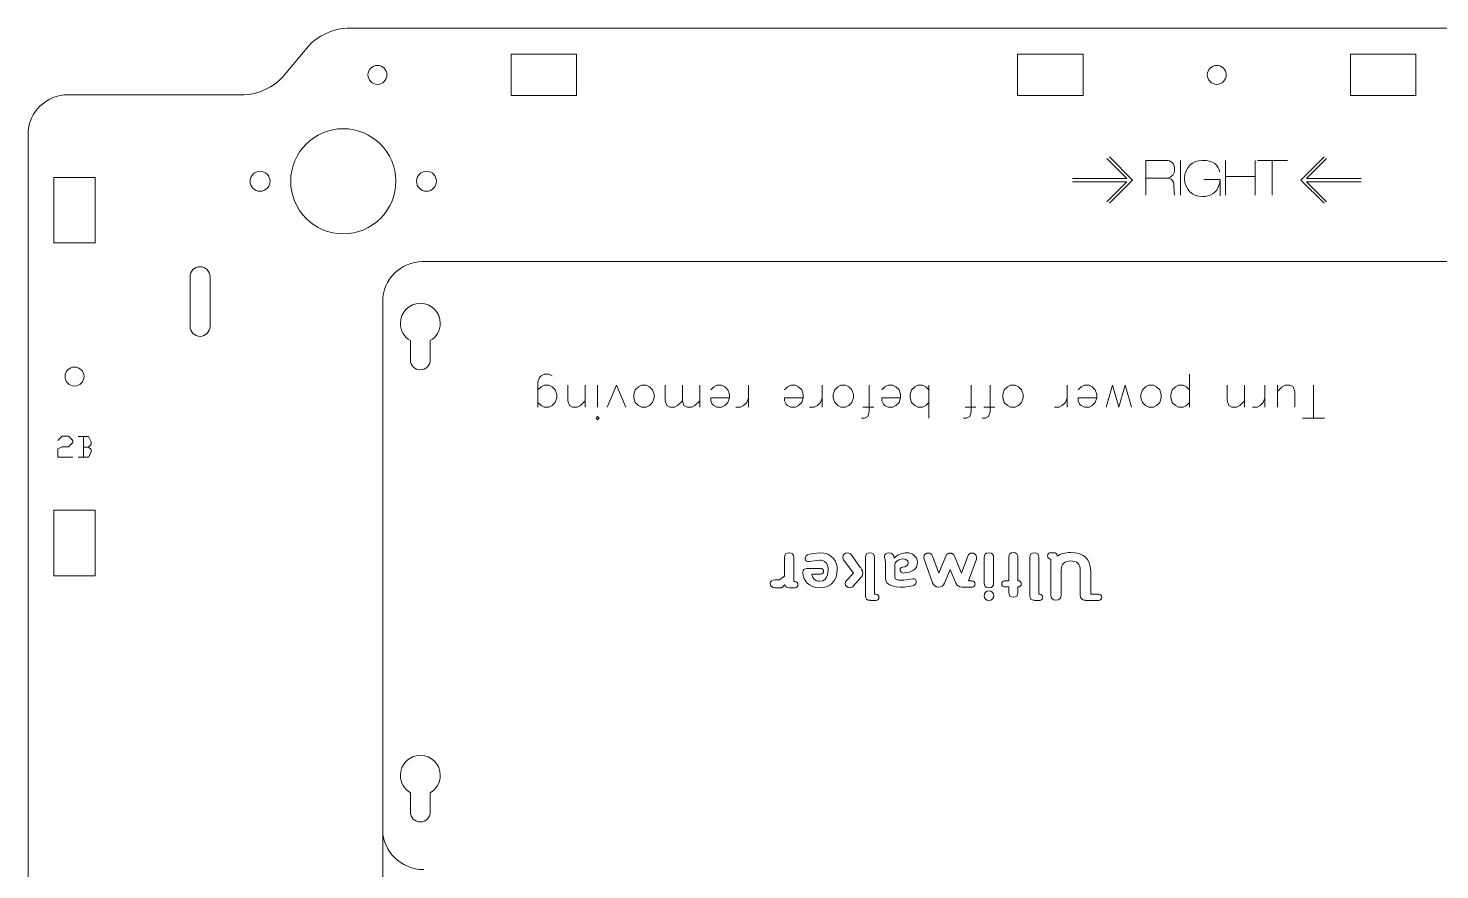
# Model space of a CAD drawing. Header units: inches. Extents: x 1 to 720, y -394 to -4.
# Drawn here: x 361.8 to 573.8, y -130.9 to -4.4 of the extents above; entities that cross this region are included whole.
import ezdxf

# ---------------------------------------------------------------- set-up
doc = ezdxf.new("R2010")
doc.units = ezdxf.units.IN
doc.header["$MEASUREMENT"] = 0
doc.layers.add('Layer 1', color=7, linetype='Continuous')

# ---------------------------------------------------------------- blocks, each defined once
blk = doc.blocks.new('block 5')
at = {"layer": 'Layer 1', "lineweight": 0}
blk.add_lwpolyline([(421.2, -130.87), (421.2, -130.87)], dxfattribs=at)
blk.add_open_spline([(582.64, -130.87), (585.95, -130.87), (588.64, -128.19), (588.64, -124.87), (588.64, -124.87), (588.64, -45.75), (588.64, -45.75)], degree=3, knots=[0, 0, 0, 0, 1, 1, 1, 2, 2, 2, 2], dxfattribs=at)
blk = doc.blocks.new('block 8')
at = {"layer": 'Layer 1', "lineweight": 0}
blk.add_open_spline([(423.69, -116.7), (423.69, -115.05), (422.34, -113.7), (420.69, -113.7), (419.03, -113.7), (417.69, -115.05), (417.69, -116.7), (417.69, -117.81), (418.29, -118.78), (419.19, -119.3), (419.19, -119.3), (419.19, -122.2), (419.19, -122.2), (419.19, -123.03), (419.86, -123.7), (420.69, -123.7), (421.52, -123.7), (422.19, -123.03), (422.19, -122.2), (422.19, -122.2), (422.19, -119.3), (422.19, -119.3), (423.08, -118.78), (423.69, -117.81), (423.69, -116.7)], degree=3, knots=[0, 0, 0, 0, 1, 1, 1, 2, 2, 2, 3, 3, 3, 4, 4, 4, 5, 5, 5, 6, 6, 6, 7, 7, 7, 8, 8, 8, 8], dxfattribs=at)
blk = doc.blocks.new('block 9')
at = {"layer": 'Layer 1', "lineweight": 0}
blk.add_open_spline([(423.69, -48.75), (423.69, -47.1), (422.34, -45.75), (420.69, -45.75), (419.03, -45.75), (417.69, -47.1), (417.69, -48.75), (417.69, -49.86), (418.29, -50.83), (419.19, -51.35), (419.19, -51.35), (419.19, -54.25), (419.19, -54.25), (419.19, -55.08), (419.86, -55.75), (420.69, -55.75), (421.52, -55.75), (422.19, -55.08), (422.19, -54.25), (422.19, -54.25), (422.19, -51.35), (422.19, -51.35), (423.08, -50.83), (423.69, -49.86), (423.69, -48.75)], degree=3, knots=[0, 0, 0, 0, 1, 1, 1, 2, 2, 2, 3, 3, 3, 4, 4, 4, 5, 5, 5, 6, 6, 6, 7, 7, 7, 8, 8, 8, 8], dxfattribs=at)
blk = doc.blocks.new('block 4')
at = {"layer": 'Layer 1', "lineweight": 0}
for points in [[(415.04, -124.87), (415.04, -124.87)], [(421.2, -130.87), (421.2, -130.87)]]:
    blk.add_lwpolyline(points, dxfattribs=at)
blk.add_open_spline([(679.92, -39.48), (679.92, -39.48), (421.04, -39.48), (421.04, -39.48), (417.73, -39.48), (415.04, -42.17), (415.04, -45.48)], degree=3, knots=[0, 0, 0, 0, 1, 1, 1, 2, 2, 2, 2], dxfattribs=at)
blk.add_open_spline([(415.04, -124.87), (415.04, -128.19), (417.89, -130.87), (421.2, -130.87)], degree=3, dxfattribs=at)
at = {"layer": 'Layer 1'}
for name in ['block 9', 'block 5', 'block 8']:
    blk.add_blockref(name, (0, 0), dxfattribs=at)
blk = doc.blocks.new('block 11')
at = {"layer": 'Layer 1', "lineweight": 0}
for points, knots in [([(484.32, -84.38), (484.32, -84.38), (485.78, -86.33), (485.78, -86.33), (485.78, -86.33), (484.74, -87.41), (484.74, -87.41), (484.62, -87.55), (484.53, -87.62), (484.53, -87.87), (484.53, -88.23), (484.88, -88.5), (485.19, -88.5), (485.4, -88.5), (485.58, -88.39), (485.73, -88.24), (485.73, -88.24), (486.94, -86.89), (486.94, -86.89), (486.94, -86.89), (487.17, -86.68), (487.17, -86.27), (487.17, -85.85), (486.79, -85.44), (486.79, -85.44), (486.79, -85.44), (485.47, -83.57), (485.47, -83.57), (485.36, -83.42), (485.18, -83.25), (484.84, -83.25), (484.46, -83.25), (484.18, -83.57), (484.18, -83.93), (484.18, -84.16), (484.27, -84.31), (484.32, -84.38)], [0, 0, 0, 0, 1, 1, 1, 2, 2, 2, 3, 3, 3, 4, 4, 4, 5, 5, 5, 6, 6, 6, 7, 7, 7, 8, 8, 8, 9, 9, 9, 10, 10, 10, 11, 11, 11, 12, 12, 12, 12]), ([(488.24, -90.39), (488.25, -90.39), (488.26, -90.39), (488.27, -90.39), (488.3, -90.39), (488.34, -90.4), (488.37, -90.4), (488.37, -90.4), (489.12, -90.4), (489.12, -90.4), (489.38, -90.4), (489.59, -90.19), (489.59, -89.93), (489.59, -89.67), (489.38, -89.46), (489.12, -89.46), (489.12, -89.46), (488.94, -89.46), (488.94, -89.46), (488.94, -89.46), (488.94, -83.95), (488.94, -83.95), (488.94, -83.49), (488.67, -83.25), (488.24, -83.25), (487.82, -83.25), (487.55, -83.49), (487.55, -83.95), (487.55, -83.95), (487.55, -85.01), (487.55, -85.01), (487.55, -85.01), (487.55, -86.51), (487.55, -86.51), (487.55, -86.51), (487.55, -89.69), (487.55, -89.69), (487.55, -90.15), (487.82, -90.39), (488.24, -90.39)], [0, 0, 0, 0, 1, 1, 1, 2, 2, 2, 3, 3, 3, 4, 4, 4, 5, 5, 5, 6, 6, 6, 7, 7, 7, 8, 8, 8, 9, 9, 9, 10, 10, 10, 11, 11, 11, 12, 12, 12, 13, 13, 13, 13])]:
    blk.add_open_spline(points, degree=3, knots=knots, dxfattribs=at)
blk = doc.blocks.new('block 10')
at = {"layer": 'Layer 1', "lineweight": 0}
for points, knots in [([(473.95, -88.53), (473.95, -88.53), (474.75, -88.53), (474.75, -88.53), (475.06, -88.53), (475.32, -88.31), (475.41, -88.03), (475.48, -88.34), (475.73, -88.5), (476.08, -88.5), (476.09, -88.5), (476.1, -88.5), (476.11, -88.5), (476.14, -88.51), (476.17, -88.51), (476.2, -88.51), (476.2, -88.51), (476.95, -88.51), (476.95, -88.51), (477.21, -88.51), (477.42, -88.3), (477.42, -88.04), (477.42, -87.78), (477.21, -87.57), (476.95, -87.57), (476.95, -87.57), (476.78, -87.57), (476.78, -87.57), (476.78, -87.57), (476.78, -83.95), (476.78, -83.95), (476.78, -83.49), (476.5, -83.25), (476.08, -83.25), (475.66, -83.25), (475.38, -83.49), (475.38, -83.95), (475.38, -83.95), (475.38, -85.01), (475.38, -85.01), (475.38, -85.01), (475.38, -86.51), (475.38, -86.51), (475.38, -86.51), (475.38, -86.77), (475.38, -86.77), (475.38, -86.77), (474.64, -87.33), (474.64, -87.33), (474.64, -87.33), (473.95, -87.33), (473.95, -87.33), (473.57, -87.33), (473.26, -87.45), (473.26, -87.84), (473.26, -88.22), (473.57, -88.53), (473.95, -88.53)], [0, 0, 0, 0, 1, 1, 1, 2, 2, 2, 3, 3, 3, 4, 4, 4, 5, 5, 5, 6, 6, 6, 7, 7, 7, 8, 8, 8, 9, 9, 9, 10, 10, 10, 11, 11, 11, 12, 12, 12, 13, 13, 13, 14, 14, 14, 15, 15, 15, 16, 16, 16, 17, 17, 17, 18, 18, 18, 19, 19, 19, 19]), ([(480.95, -85.61), (480.92, -85.61), (480.88, -85.6), (480.85, -85.6), (480.85, -85.6), (478.97, -85.6), (478.97, -85.6), (478.94, -85.6), (478.91, -85.61), (478.87, -85.61), (478.87, -85.61), (478.78, -85.61), (478.78, -85.61), (478.31, -85.61), (478.16, -85.74), (478.16, -86.22), (478.16, -87.36), (479.08, -88.5), (480.69, -88.5), (482.35, -88.5), (483.33, -87.41), (483.33, -85.79), (483.33, -84.57), (482.6, -83.25), (480.64, -83.25), (480.64, -83.25), (479.11, -83.46), (479.11, -83.46), (478.78, -83.52), (478.47, -83.76), (478.51, -84.14), (478.53, -84.4), (478.73, -84.63), (479.11, -84.58), (479.11, -84.58), (480.64, -84.34), (480.64, -84.34), (480.64, -84.34), (480.64, -84.34), (480.64, -84.34), (481.46, -84.34), (481.94, -84.88), (481.94, -85.61), (481.94, -85.61), (482.16, -87.53), (480.66, -87.53), (480.05, -87.53), (479.58, -87.07), (479.49, -86.45), (479.49, -86.45), (480.85, -86.45), (480.85, -86.45), (481.08, -86.45), (481.27, -86.26), (481.27, -86.03), (481.27, -85.83), (481.14, -85.66), (480.95, -85.62), (480.95, -85.62), (480.96, -85.61), (480.96, -85.61), (480.96, -85.61), (480.95, -85.61), (480.95, -85.61)], [0, 0, 0, 0, 1, 1, 1, 2, 2, 2, 3, 3, 3, 4, 4, 4, 5, 5, 5, 6, 6, 6, 7, 7, 7, 8, 8, 8, 9, 9, 9, 10, 10, 10, 11, 11, 11, 12, 12, 12, 13, 13, 13, 14, 14, 14, 15, 15, 15, 16, 16, 16, 17, 17, 17, 18, 18, 18, 19, 19, 19, 20, 20, 20, 21, 21, 21, 21]), ([(490.56, -84.72), (490.56, -84.72), (490.56, -87.07), (490.56, -87.07), (490.56, -88.07), (491.58, -88.41), (493.42, -88.41), (493.42, -88.41), (494.64, -88.21), (494.64, -88.21), (494.93, -88.15), (495.2, -87.99), (495.2, -87.65), (495.2, -87.39), (495.01, -87.09), (494.64, -87.15), (494.64, -87.15), (493.32, -87.36), (493.32, -87.36), (493.32, -87.36), (493.25, -87.36), (493.25, -87.36), (493.25, -87.36), (492.84, -87.36), (492.84, -87.36), (492.37, -87.36), (491.96, -87.3), (491.96, -86.9), (491.96, -86.9), (491.96, -85.73), (491.96, -85.73), (491.96, -85.73), (491.96, -85.18), (491.96, -85.18), (491.96, -84.67), (492.43, -84.17), (493.19, -84.17), (493.67, -84.17), (493.97, -84.43), (493.97, -84.74), (493.97, -85.16), (493.65, -85.35), (493.07, -85.43), (493.07, -85.43), (492.67, -85.51), (492.78, -85.93), (492.89, -86.35), (493.41, -86.28), (493.41, -86.28), (494.49, -86.16), (495.37, -85.83), (495.37, -84.67), (495.37, -83.79), (494.58, -83.25), (493.79, -83.25), (493.05, -83.25), (492.42, -83.46), (491.87, -84.06), (491.85, -83.63), (491.65, -83.25), (491.05, -83.25), (490.71, -83.25), (490.42, -83.47), (490.42, -83.78), (490.42, -84), (490.56, -84.14), (490.56, -84.72)], [0, 0, 0, 0, 1, 1, 1, 2, 2, 2, 3, 3, 3, 4, 4, 4, 5, 5, 5, 6, 6, 6, 7, 7, 7, 8, 8, 8, 9, 9, 9, 10, 10, 10, 11, 11, 11, 12, 12, 12, 13, 13, 13, 14, 14, 14, 15, 15, 15, 16, 16, 16, 17, 17, 17, 18, 18, 18, 19, 19, 19, 20, 20, 20, 21, 21, 21, 22, 22, 22, 22]), ([(496.36, -84.2), (496.36, -84.2), (497.64, -87.78), (497.64, -87.78), (497.77, -88.15), (498.14, -88.41), (498.55, -88.41), (498.55, -88.41), (498.55, -88.41), (498.55, -88.41), (498.95, -88.41), (499.3, -88.16), (499.44, -87.8), (499.44, -87.8), (500.29, -85.78), (500.29, -85.78), (500.29, -85.78), (501.15, -87.8), (501.15, -87.8), (501.29, -88.16), (501.64, -88.4), (502.04, -88.41), (502.04, -88.41), (502.04, -88.41), (502.04, -88.41), (502.06, -88.41), (502.07, -88.41), (502.08, -88.4), (502.12, -88.41), (502.15, -88.42), (502.19, -88.42), (502.19, -88.42), (503.58, -88.42), (503.58, -88.42), (503.84, -88.42), (504.05, -88.21), (504.05, -87.95), (504.05, -87.69), (503.84, -87.48), (503.58, -87.48), (503.58, -87.48), (503.06, -87.48), (503.06, -87.48), (503.06, -87.48), (504.23, -84.2), (504.23, -84.2), (504.36, -83.85), (504.17, -83.45), (503.81, -83.32), (503.73, -83.29), (503.65, -83.28), (503.58, -83.28), (503.29, -83.28), (503.03, -83.46), (502.93, -83.74), (502.93, -83.74), (502.01, -86.3), (502.01, -86.3), (502.01, -86.3), (500.93, -83.73), (500.93, -83.73), (500.92, -83.69), (500.9, -83.65), (500.88, -83.62), (500.87, -83.61), (500.86, -83.61), (500.86, -83.6), (500.84, -83.57), (500.82, -83.55), (500.8, -83.53), (500.79, -83.52), (500.78, -83.51), (500.77, -83.5), (500.75, -83.48), (500.73, -83.46), (500.7, -83.44), (500.69, -83.43), (500.69, -83.43), (500.68, -83.42), (500.65, -83.4), (500.61, -83.38), (500.57, -83.36), (500.57, -83.36), (500.57, -83.36), (500.56, -83.36), (500.56, -83.35), (500.55, -83.35), (500.54, -83.35), (500.51, -83.34), (500.48, -83.33), (500.45, -83.32), (500.44, -83.32), (500.43, -83.32), (500.41, -83.31), (500.37, -83.31), (500.34, -83.3), (500.3, -83.3), (500.3, -83.3), (500.3, -83.3), (500.3, -83.3), (500.3, -83.3), (500.29, -83.3), (500.29, -83.3), (500.29, -83.3), (500.29, -83.3), (500.29, -83.3), (500.29, -83.3), (500.29, -83.3), (500.29, -83.3), (500.25, -83.3), (500.21, -83.31), (500.18, -83.31), (500.16, -83.32), (500.15, -83.32), (500.14, -83.32), (500.11, -83.33), (500.08, -83.34), (500.05, -83.35), (500.04, -83.35), (500.03, -83.35), (500.03, -83.36), (500.02, -83.36), (500.02, -83.36), (500.02, -83.36), (499.98, -83.38), (499.94, -83.4), (499.91, -83.42), (499.9, -83.43), (499.9, -83.43), (499.89, -83.44), (499.86, -83.46), (499.84, -83.48), (499.81, -83.5), (499.81, -83.51), (499.8, -83.52), (499.79, -83.53), (499.77, -83.55), (499.75, -83.57), (499.73, -83.6), (499.73, -83.61), (499.72, -83.61), (499.71, -83.62), (499.69, -83.65), (499.67, -83.69), (499.66, -83.73), (499.66, -83.73), (499.65, -83.73), (499.65, -83.73), (499.65, -83.73), (499.65, -83.73), (499.65, -83.73), (499.65, -83.73), (498.58, -86.3), (498.58, -86.3), (498.58, -86.3), (497.66, -83.74), (497.66, -83.74), (497.56, -83.46), (497.3, -83.28), (497.01, -83.28), (496.93, -83.28), (496.86, -83.29), (496.78, -83.32), (496.42, -83.45), (496.23, -83.85), (496.36, -84.2)], [0, 0, 0, 0, 1, 1, 1, 2, 2, 2, 3, 3, 3, 4, 4, 4, 5, 5, 5, 6, 6, 6, 7, 7, 7, 8, 8, 8, 9, 9, 9, 10, 10, 10, 11, 11, 11, 12, 12, 12, 13, 13, 13, 14, 14, 14, 15, 15, 15, 16, 16, 16, 17, 17, 17, 18, 18, 18, 19, 19, 19, 20, 20, 20, 21, 21, 21, 22, 22, 22, 23, 23, 23, 24, 24, 24, 25, 25, 25, 26, 26, 26, 27, 27, 27, 28, 28, 28, 29, 29, 29, 30, 30, 30, 31, 31, 31, 32, 32, 32, 33, 33, 33, 34, 34, 34, 35, 35, 35, 36, 36, 36, 37, 37, 37, 38, 38, 38, 39, 39, 39, 40, 40, 40, 41, 41, 41, 42, 42, 42, 43, 43, 43, 44, 44, 44, 45, 45, 45, 46, 46, 46, 47, 47, 47, 48, 48, 48, 49, 49, 49, 50, 50, 50, 51, 51, 51, 52, 52, 52, 53, 53, 53, 54, 54, 54, 55, 55, 55, 55]), ([(506.81, -87.81), (506.81, -88.18), (506.66, -88.5), (506.11, -88.5), (505.57, -88.5), (505.41, -88.18), (505.41, -87.81), (505.41, -87.81), (505.41, -83.95), (505.41, -83.95), (505.41, -83.57), (505.57, -83.25), (506.11, -83.25), (506.66, -83.25), (506.81, -83.57), (506.81, -83.95), (506.81, -83.95), (506.81, -87.81), (506.81, -87.81)], [0, 0, 0, 0, 1, 1, 1, 2, 2, 2, 3, 3, 3, 4, 4, 4, 5, 5, 5, 6, 6, 6, 6]), ([(508.66, -88.38), (508.66, -88.38), (509.08, -88.38), (509.08, -88.38), (509.08, -88.38), (509.08, -89.23), (509.08, -89.23), (509.08, -89.69), (509.36, -89.93), (509.78, -89.93), (510.2, -89.93), (510.48, -89.69), (510.48, -89.23), (510.48, -89.23), (510.48, -88.38), (510.48, -88.38), (510.48, -88.38), (510.48, -88.38), (510.48, -88.38), (510.48, -88.38), (510.5, -88.38), (510.5, -88.38), (510.76, -88.38), (510.97, -88.17), (510.97, -87.91), (510.97, -87.65), (510.76, -87.44), (510.5, -87.44), (510.5, -87.44), (510.48, -87.44), (510.48, -87.44), (510.48, -87.44), (510.48, -84.49), (510.48, -84.49), (510.48, -84.49), (510.48, -84.49), (510.48, -84.49), (510.48, -84.49), (510.48, -83.92), (510.48, -83.92), (510.48, -83.46), (510.2, -83.22), (509.78, -83.22), (509.36, -83.22), (509.08, -83.46), (509.08, -83.92), (509.08, -83.92), (509.08, -84.49), (509.08, -84.49), (509.08, -84.49), (509.08, -84.67), (509.08, -84.67), (509.08, -84.67), (509.08, -87.46), (509.08, -87.46), (509.08, -87.46), (508.66, -87.46), (508.66, -87.46), (508.25, -87.46), (508.03, -87.59), (508.03, -87.92), (508.03, -88.26), (508.25, -88.38), (508.66, -88.38)], [0, 0, 0, 0, 1, 1, 1, 2, 2, 2, 3, 3, 3, 4, 4, 4, 5, 5, 5, 6, 6, 6, 7, 7, 7, 8, 8, 8, 9, 9, 9, 10, 10, 10, 11, 11, 11, 12, 12, 12, 13, 13, 13, 14, 14, 14, 15, 15, 15, 16, 16, 16, 17, 17, 17, 18, 18, 18, 19, 19, 19, 20, 20, 20, 21, 21, 21, 21]), ([(512.89, -90.39), (512.92, -90.39), (512.96, -90.4), (512.99, -90.4), (512.99, -90.4), (513.74, -90.4), (513.74, -90.4), (514, -90.4), (514.21, -90.19), (514.21, -89.93), (514.21, -89.67), (514, -89.46), (513.74, -89.46), (513.74, -89.46), (513.63, -89.46), (513.63, -89.46), (513.63, -89.46), (513.63, -83.95), (513.63, -83.95), (513.63, -83.49), (513.36, -83.25), (512.93, -83.25), (512.51, -83.25), (512.24, -83.49), (512.24, -83.95), (512.24, -83.95), (512.24, -89.69), (512.24, -89.69), (512.24, -90.13), (512.49, -90.37), (512.89, -90.39)], [0, 0, 0, 0, 1, 1, 1, 2, 2, 2, 3, 3, 3, 4, 4, 4, 5, 5, 5, 6, 6, 6, 7, 7, 7, 8, 8, 8, 9, 9, 9, 10, 10, 10, 10]), ([(515.4, -84.18), (515.4, -84.18), (515.41, -85.73), (515.41, -85.73), (515.41, -85.75), (515.41, -85.77), (515.41, -85.79), (515.41, -85.84), (515.4, -85.9), (515.4, -85.96), (515.4, -85.96), (515.4, -89.61), (515.4, -89.61), (515.4, -90.07), (515.71, -90.39), (516.19, -90.39), (516.67, -90.39), (516.97, -90.07), (516.97, -89.61), (516.97, -89.61), (516.97, -85.83), (516.97, -85.83), (516.97, -84.89), (517.5, -84.47), (518.4, -84.47), (519.3, -84.47), (519.83, -84.89), (519.83, -85.83), (519.83, -85.83), (519.83, -89.61), (519.83, -89.61), (519.83, -90.04), (520.09, -90.34), (520.51, -90.38), (520.55, -90.39), (520.59, -90.4), (520.63, -90.4), (520.63, -90.4), (522.61, -90.4), (522.61, -90.4), (522.87, -90.4), (523.08, -90.19), (523.08, -89.93), (523.08, -89.67), (522.87, -89.46), (522.61, -89.46), (522.61, -89.46), (521.4, -89.46), (521.4, -89.46), (521.4, -89.46), (521.4, -85.96), (521.4, -85.96), (521.4, -84.06), (520.23, -83.21), (518.4, -83.21), (517.56, -83.21), (516.86, -83.39), (516.35, -83.77), (516.35, -83.77), (516.35, -83.71), (516.35, -83.71), (516.35, -83.45), (516.14, -83.24), (515.88, -83.24), (515.88, -83.24), (515.4, -83.24), (515.4, -83.24), (515.14, -83.24), (514.93, -83.45), (514.93, -83.71), (514.93, -83.97), (515.14, -84.18), (515.4, -84.18)], [0, 0, 0, 0, 1, 1, 1, 2, 2, 2, 3, 3, 3, 4, 4, 4, 5, 5, 5, 6, 6, 6, 7, 7, 7, 8, 8, 8, 9, 9, 9, 10, 10, 10, 11, 11, 11, 12, 12, 12, 13, 13, 13, 14, 14, 14, 15, 15, 15, 16, 16, 16, 17, 17, 17, 18, 18, 18, 19, 19, 19, 20, 20, 20, 21, 21, 21, 22, 22, 22, 23, 23, 23, 24, 24, 24, 24]), ([(506.11, -90.43), (505.71, -90.43), (505.38, -90.1), (505.38, -89.7), (505.38, -89.3), (505.71, -88.97), (506.11, -88.97), (506.51, -88.97), (506.84, -89.3), (506.84, -89.7), (506.84, -90.1), (506.51, -90.43), (506.11, -90.43)], [0, 0, 0, 0, 1, 1, 1, 2, 2, 2, 3, 3, 3, 4, 4, 4, 4])]:
    blk.add_open_spline(points, degree=3, knots=knots, dxfattribs=at)
at = {"layer": 'Layer 1'}
blk.add_blockref('block 11', (0, 0), dxfattribs=at)
blk = doc.blocks.new('block 3')
at = {"layer": 'Layer 1'}
for name in ['block 4', 'block 10']:
    blk.add_blockref(name, (0, 0), dxfattribs=at)
blk = doc.blocks.new('block 51')
at = {"layer": 'Layer 1', "lineweight": 0}
blk.add_open_spline([(421.61, -28.91), (420.78, -28.91), (420.11, -28.24), (420.11, -27.41), (420.11, -26.58), (420.78, -25.91), (421.61, -25.91), (422.44, -25.91), (423.11, -26.58), (423.11, -27.41), (423.11, -28.24), (422.44, -28.91), (421.61, -28.91)], degree=3, knots=[0, 0, 0, 0, 1, 1, 1, 2, 2, 2, 3, 3, 3, 4, 4, 4, 4], dxfattribs=at)
blk = doc.blocks.new('block 52')
at = {"layer": 'Layer 1', "lineweight": 0}
blk.add_open_spline([(396.61, -28.91), (395.78, -28.91), (395.11, -28.24), (395.11, -27.41), (395.11, -26.58), (395.78, -25.91), (396.61, -25.91), (397.44, -25.91), (398.11, -26.58), (398.11, -27.41), (398.11, -28.24), (397.44, -28.91), (396.61, -28.91)], degree=3, knots=[0, 0, 0, 0, 1, 1, 1, 2, 2, 2, 3, 3, 3, 4, 4, 4, 4], dxfattribs=at)
blk = doc.blocks.new('block 53')
at = {"layer": 'Layer 1', "lineweight": 0}
blk.add_open_spline([(409.11, -35.31), (404.75, -35.31), (401.21, -31.77), (401.21, -27.41), (401.21, -23.05), (404.75, -19.51), (409.11, -19.51), (413.47, -19.51), (417.01, -23.05), (417.01, -27.41), (417.01, -31.77), (413.47, -35.31), (409.11, -35.31)], degree=3, knots=[0, 0, 0, 0, 1, 1, 1, 2, 2, 2, 3, 3, 3, 4, 4, 4, 4], dxfattribs=at)
blk = doc.blocks.new('block 64')
at = {"layer": 'Layer 1', "lineweight": 0}
blk.add_lwpolyline([(434.32, -14.53), (444.17, -14.53), (444.17, -8.33), (434.32, -8.33), (434.32, -14.53)], dxfattribs=at)
blk = doc.blocks.new('block 63')
at = {"layer": 'Layer 1'}
blk.add_blockref('block 64', (0, 0), dxfattribs=at)
blk = doc.blocks.new('block 66')
at = {"layer": 'Layer 1', "lineweight": 0}
blk.add_open_spline([(414.25, -12.85), (415.03, -12.85), (415.67, -12.21), (415.67, -11.42), (415.67, -10.64), (415.03, -10), (414.25, -10), (413.46, -10), (412.82, -10.64), (412.82, -11.42), (412.82, -12.21), (413.46, -12.85), (414.25, -12.85)], degree=3, knots=[0, 0, 0, 0, 1, 1, 1, 2, 2, 2, 3, 3, 3, 4, 4, 4, 4], dxfattribs=at)
blk = doc.blocks.new('block 65')
at = {"layer": 'Layer 1'}
blk.add_blockref('block 66', (0, 0), dxfattribs=at)
blk = doc.blocks.new('block 62')
at = {"layer": 'Layer 1'}
for name in ['block 63', 'block 65']:
    blk.add_blockref(name, (0, 0), dxfattribs=at)
blk = doc.blocks.new('block 70')
at = {"layer": 'Layer 1', "lineweight": 0}
blk.add_lwpolyline([(560.42, -14.52), (570.27, -14.52), (570.27, -8.32), (560.42, -8.32), (560.42, -14.52)], dxfattribs=at)
blk = doc.blocks.new('block 69')
at = {"layer": 'Layer 1'}
blk.add_blockref('block 70', (0, 0), dxfattribs=at)
blk = doc.blocks.new('block 72')
at = {"layer": 'Layer 1', "lineweight": 0}
blk.add_lwpolyline([(510.42, -14.52), (520.27, -14.52), (520.27, -8.32), (510.42, -8.32), (510.42, -14.52)], dxfattribs=at)
blk = doc.blocks.new('block 71')
at = {"layer": 'Layer 1'}
blk.add_blockref('block 72', (0, 0), dxfattribs=at)
blk = doc.blocks.new('block 68')
at = {"layer": 'Layer 1'}
for name in ['block 71', 'block 69']:
    blk.add_blockref(name, (0, 0), dxfattribs=at)
blk = doc.blocks.new('block 74')
at = {"layer": 'Layer 1', "lineweight": 0}
blk.add_open_spline([(540.34, -12.85), (541.13, -12.85), (541.77, -12.21), (541.77, -11.42), (541.77, -10.64), (541.13, -10), (540.34, -10), (539.56, -10), (538.92, -10.64), (538.92, -11.42), (538.92, -12.21), (539.56, -12.85), (540.34, -12.85)], degree=3, knots=[0, 0, 0, 0, 1, 1, 1, 2, 2, 2, 3, 3, 3, 4, 4, 4, 4], dxfattribs=at)
blk = doc.blocks.new('block 73')
at = {"layer": 'Layer 1'}
blk.add_blockref('block 74', (0, 0), dxfattribs=at)
blk = doc.blocks.new('block 67')
at = {"layer": 'Layer 1'}
for name in ['block 68', 'block 73']:
    blk.add_blockref(name, (0, 0), dxfattribs=at)
blk = doc.blocks.new('block 138')
at = {"layer": 'Layer 1', "lineweight": 0}
blk.add_lwpolyline([(371.83, -36.68), (371.83, -26.84), (365.63, -26.84), (365.63, -36.68), (371.83, -36.68)], dxfattribs=at)
blk = doc.blocks.new('block 137')
at = {"layer": 'Layer 1'}
blk.add_blockref('block 138', (0, 0), dxfattribs=at)
blk = doc.blocks.new('block 140')
at = {"layer": 'Layer 1', "lineweight": 0}
blk.add_lwpolyline([(371.83, -86.69), (371.83, -76.84), (365.63, -76.84), (365.63, -86.69), (371.83, -86.69)], dxfattribs=at)
blk = doc.blocks.new('block 139')
at = {"layer": 'Layer 1'}
blk.add_blockref('block 140', (0, 0), dxfattribs=at)
blk = doc.blocks.new('block 136')
at = {"layer": 'Layer 1'}
for name in ['block 137', 'block 139']:
    blk.add_blockref(name, (0, 0), dxfattribs=at)
blk = doc.blocks.new('block 142')
at = {"layer": 'Layer 1', "lineweight": 0}
blk.add_open_spline([(370.16, -56.76), (370.16, -55.97), (369.52, -55.34), (368.73, -55.34), (367.94, -55.34), (367.31, -55.97), (367.31, -56.76), (367.31, -57.55), (367.94, -58.19), (368.73, -58.19), (369.52, -58.19), (370.16, -57.55), (370.16, -56.76)], degree=3, knots=[0, 0, 0, 0, 1, 1, 1, 2, 2, 2, 3, 3, 3, 4, 4, 4, 4], dxfattribs=at)
blk = doc.blocks.new('block 141')
at = {"layer": 'Layer 1'}
blk.add_blockref('block 142', (0, 0), dxfattribs=at)
blk = doc.blocks.new('block 135')
at = {"layer": 'Layer 1'}
for name in ['block 136', 'block 141']:
    blk.add_blockref(name, (0, 0), dxfattribs=at)
blk = doc.blocks.new('block 145')
at = {"layer": 'Layer 1', "lineweight": 0}
blk.add_lwpolyline([(538.4, -27.15), (540.86, -27.15), (540.86, -29.59)], dxfattribs=at)
blk = doc.blocks.new('block 146')
at = {"layer": 'Layer 1', "lineweight": 0}
blk.add_open_spline([(540.86, -27.15), (540.78, -27.76), (540.68, -28.02), (540.68, -28.02), (540.31, -29.22), (539.3, -29.71), (538.21, -29.71), (536.73, -29.71), (535.51, -28.71), (535.51, -26.99), (535.51, -25.27), (536.73, -24.27), (538.21, -24.27), (539.84, -24.27), (540.59, -24.99), (540.78, -26)], degree=3, knots=[0, 0, 0, 0, 1, 1, 1, 2, 2, 2, 3, 3, 3, 4, 4, 4, 5, 5, 5, 5], dxfattribs=at)
blk = doc.blocks.new('block 147')
at = {"layer": 'Layer 1', "lineweight": 0}
blk.add_lwpolyline([(546.12, -24.27), (546.12, -29.48)], dxfattribs=at)
blk = doc.blocks.new('block 148')
at = {"layer": 'Layer 1', "lineweight": 0}
blk.add_lwpolyline([(541.66, -26.69), (546.12, -26.69)], dxfattribs=at)
blk = doc.blocks.new('block 149')
at = {"layer": 'Layer 1', "lineweight": 0}
blk.add_lwpolyline([(541.66, -29.48), (541.66, -24.27)], dxfattribs=at)
blk = doc.blocks.new('block 150')
at = {"layer": 'Layer 1', "lineweight": 0}
blk.add_lwpolyline([(534.88, -24.27), (534.88, -29.48)], dxfattribs=at)
blk = doc.blocks.new('block 151')
at = {"layer": 'Layer 1', "lineweight": 0}
blk.add_lwpolyline([(532.76, -26.95), (529.7, -26.96)], dxfattribs=at)
blk = doc.blocks.new('block 152')
at = {"layer": 'Layer 1', "lineweight": 0}
blk.add_open_spline([(529.7, -29.48), (529.7, -29.48), (529.7, -24.27), (529.7, -24.27), (529.7, -24.27), (532.57, -24.27), (532.57, -24.27), (533.61, -24.27), (534.01, -24.76), (534.01, -25.69), (534.01, -26.19), (533.67, -26.88), (532.77, -26.93), (532.77, -26.93), (532.76, -26.95), (532.76, -26.95), (533.56, -26.95), (533.91, -27.33), (533.91, -28.04), (533.91, -28.23), (533.93, -29.27), (534.03, -29.48)], degree=3, knots=[0, 0, 0, 0, 1, 1, 1, 2, 2, 2, 3, 3, 3, 4, 4, 4, 5, 5, 5, 6, 6, 6, 7, 7, 7, 7], dxfattribs=at)
blk = doc.blocks.new('block 153')
at = {"layer": 'Layer 1', "lineweight": 0}
blk.add_lwpolyline([(546.48, -24.27), (550.97, -24.27)], dxfattribs=at)
blk = doc.blocks.new('block 154')
at = {"layer": 'Layer 1', "lineweight": 0}
blk.add_lwpolyline([(548.65, -29.48), (548.65, -24.31)], dxfattribs=at)
blk = doc.blocks.new('block 144')
at = {"layer": 'Layer 1'}
for name in ['block 152', 'block 150', 'block 146', 'block 149', 'block 147', 'block 153', 'block 154', 'block 151', 'block 145', 'block 148']:
    blk.add_blockref(name, (0, 0), dxfattribs=at)
blk = doc.blocks.new('block 155')
at = {"layer": 'Layer 1', "lineweight": 0}
blk.add_lwpolyline([(524.22, -23.76), (527.7, -27.24), (524.22, -30.72)], dxfattribs=at)
blk = doc.blocks.new('block 157')
at = {"layer": 'Layer 1', "lineweight": 0}
blk.add_lwpolyline([(518.67, -27.49), (526.84, -27.49), (523.84, -30.49)], dxfattribs=at)
blk = doc.blocks.new('block 158')
at = {"layer": 'Layer 1', "lineweight": 0}
blk.add_lwpolyline([(523.85, -24), (526.84, -26.99), (518.67, -26.99)], dxfattribs=at)
blk = doc.blocks.new('block 156')
at = {"layer": 'Layer 1'}
for name in ['block 158', 'block 157']:
    blk.add_blockref(name, (0, 0), dxfattribs=at)
blk = doc.blocks.new('block 160')
at = {"layer": 'Layer 1', "lineweight": 0}
blk.add_lwpolyline([(556.47, -30.72), (552.99, -27.24), (556.47, -23.76)], dxfattribs=at)
blk = doc.blocks.new('block 162')
at = {"layer": 'Layer 1', "lineweight": 0}
blk.add_lwpolyline([(562.02, -26.99), (553.85, -26.99), (556.85, -23.99)], dxfattribs=at)
blk = doc.blocks.new('block 163')
at = {"layer": 'Layer 1', "lineweight": 0}
blk.add_lwpolyline([(556.84, -30.48), (553.85, -27.49), (562.02, -27.49)], dxfattribs=at)
blk = doc.blocks.new('block 161')
at = {"layer": 'Layer 1'}
for name in ['block 162', 'block 163']:
    blk.add_blockref(name, (0, 0), dxfattribs=at)
blk = doc.blocks.new('block 159')
at = {"layer": 'Layer 1'}
for name in ['block 160', 'block 161']:
    blk.add_blockref(name, (0, 0), dxfattribs=at)
blk = doc.blocks.new('block 143')
at = {"layer": 'Layer 1'}
for name in ['block 156', 'block 155', 'block 144', 'block 159']:
    blk.add_blockref(name, (0, 0), dxfattribs=at)
blk = doc.blocks.new('block 164')
at = {"layer": 'Layer 1', "lineweight": 0}
blk.add_open_spline([(361.78, -386.03), (361.78, -389.73), (364.48, -392.43), (367.78, -392.43), (367.78, -392.43), (394.24, -392.43), (394.24, -392.43), (396.18, -392.43), (398.78, -391.21), (400.03, -389.73), (400.03, -389.73), (403.88, -385.13), (403.88, -385.13), (405.13, -383.65), (407.74, -382.43), (409.68, -382.43), (409.68, -382.43), (670.98, -382.43), (670.98, -382.43), (672.92, -382.43), (675.53, -383.65), (676.77, -385.13), (676.77, -385.13), (680.63, -389.73), (680.63, -389.73), (681.87, -391.21), (684.48, -392.43), (686.42, -392.43), (686.42, -392.43), (712.87, -392.43), (712.87, -392.43), (716.17, -392.43), (718.87, -389.73), (718.87, -386.43), (718.87, -386.43), (718.87, -20.41), (718.87, -20.41), (718.87, -17.11), (716.17, -14.41), (712.87, -14.41), (712.87, -14.41), (686.42, -14.41), (686.42, -14.41), (684.48, -14.41), (681.87, -13.19), (680.62, -11.71), (680.62, -11.71), (676.77, -7.11), (676.77, -7.11), (675.53, -5.63), (672.92, -4.41), (670.98, -4.41), (670.98, -4.41), (409.68, -4.41), (409.68, -4.41), (407.74, -4.41), (405.13, -5.63), (403.88, -7.11), (403.88, -7.11), (400.03, -11.71), (400.03, -11.71), (398.78, -13.19), (396.18, -14.41), (394.24, -14.41), (394.24, -14.41), (367.78, -14.41), (367.78, -14.41), (364.48, -14.41), (361.78, -17.11), (361.78, -20.01), (361.78, -20.01), (361.78, -386.03), (361.78, -386.03)], degree=3, knots=[0, 0, 0, 0, 1, 1, 1, 2, 2, 2, 3, 3, 3, 4, 4, 4, 5, 5, 5, 6, 6, 6, 7, 7, 7, 8, 8, 8, 9, 9, 9, 10, 10, 10, 11, 11, 11, 12, 12, 12, 13, 13, 13, 14, 14, 14, 15, 15, 15, 16, 16, 16, 17, 17, 17, 18, 18, 18, 19, 19, 19, 20, 20, 20, 21, 21, 21, 22, 22, 22, 23, 23, 23, 24, 24, 24, 24], dxfattribs=at)
blk = doc.blocks.new('block 167')
at = {"layer": 'Layer 1', "lineweight": 0}
blk.add_lwpolyline([(369.3, -68.9), (370.85, -68.9), (371.24, -68.12), (371.24, -67.73), (370.85, -67.35), (370.08, -67.35)], dxfattribs=at)
blk = doc.blocks.new('block 168')
at = {"layer": 'Layer 1', "lineweight": 0}
blk.add_lwpolyline([(370.85, -67.35), (371.24, -66.96), (371.24, -66.57), (370.85, -65.79), (369.3, -65.79)], dxfattribs=at)
blk = doc.blocks.new('block 169')
at = {"layer": 'Layer 1', "lineweight": 0}
blk.add_lwpolyline([(370.08, -65.79), (370.08, -68.9)], dxfattribs=at)
blk = doc.blocks.new('block 166')
at = {"layer": 'Layer 1'}
for name in ['block 168', 'block 167', 'block 169']:
    blk.add_blockref(name, (0, 0), dxfattribs=at)
blk = doc.blocks.new('block 170')
at = {"layer": 'Layer 1', "lineweight": 0}
blk.add_lwpolyline([(366.22, -66.35), (366.86, -65.71), (367.82, -65.71), (368.46, -66.35), (368.46, -66.66), (367.82, -67.3), (366.86, -67.3), (366.22, -67.62), (366.22, -68.9), (368.46, -68.9)], dxfattribs=at)
blk = doc.blocks.new('block 165')
at = {"layer": 'Layer 1'}
for name in ['block 170', 'block 166']:
    blk.add_blockref(name, (0, 0), dxfattribs=at)
blk = doc.blocks.new('block 171')
at = {"layer": 'Layer 1', "lineweight": 0}
for points in [[(438.36, -61.36), (438.36, -57.59), (438.6, -56.88), (438.83, -56.65), (439.3, -56.41), (440.01, -56.41), (440.48, -56.65)], [(536.25, -61.36), (536.25, -56.41)], [(438.36, -60.66), (438.83, -61.13), (439.3, -61.36), (440.01, -61.36), (440.48, -61.13), (440.95, -60.66), (441.19, -59.95), (441.19, -59.48), (440.95, -58.77), (440.48, -58.3), (440.01, -58.06), (439.3, -58.06), (438.83, -58.3), (438.36, -58.77)], [(445.44, -60.42), (444.73, -61.13), (444.26, -61.36), (443.55, -61.36), (443.08, -61.13), (442.84, -60.42), (442.84, -58.06)], [(445.44, -61.36), (445.44, -58.06)], [(447.32, -61.36), (447.32, -58.06)], [(448.74, -61.36), (450.15, -58.06)], [(451.57, -61.36), (450.15, -58.06)], [(454.64, -61.36), (455.11, -61.13), (455.58, -60.66), (455.81, -59.95), (455.81, -59.48), (455.58, -58.77), (455.11, -58.3), (454.64, -58.06), (453.93, -58.06), (453.46, -58.3), (452.98, -58.77), (452.75, -59.48), (452.75, -59.95), (452.98, -60.66), (453.46, -61.13), (453.93, -61.36), (454.64, -61.36)], [(460.06, -60.42), (459.35, -61.13), (458.88, -61.36), (458.17, -61.36), (457.7, -61.13), (457.47, -60.42), (457.47, -58.06)], [(462.66, -60.42), (461.95, -61.13), (461.48, -61.36), (460.77, -61.36), (460.3, -61.13), (460.06, -60.42), (460.06, -58.06)], [(462.66, -61.36), (462.66, -58.06)], [(467.14, -59.95), (464.31, -59.95), (464.31, -60.42), (464.54, -60.89), (464.78, -61.13), (465.25, -61.36), (465.96, -61.36), (466.43, -61.13), (466.9, -60.66), (467.14, -59.95), (467.14, -59.48), (466.9, -58.77), (466.43, -58.3), (465.96, -58.06), (465.25, -58.06), (464.78, -58.3), (464.31, -58.77)], [(469.97, -61.36), (469.97, -58.06)], [(478.22, -59.95), (475.39, -59.95), (475.39, -60.42), (475.63, -60.89), (475.87, -61.13), (476.34, -61.36), (477.04, -61.36), (477.52, -61.13), (477.99, -60.66), (478.22, -59.95), (478.22, -59.48), (477.99, -58.77), (477.52, -58.3), (477.04, -58.06), (476.34, -58.06), (475.87, -58.3), (475.39, -58.77)], [(481.05, -61.36), (481.05, -58.06)], [(484.59, -61.36), (485.06, -61.13), (485.54, -60.66), (485.77, -59.95), (485.77, -59.48), (485.54, -58.77), (485.06, -58.3), (484.59, -58.06), (483.88, -58.06), (483.41, -58.3), (482.94, -58.77), (482.71, -59.48), (482.71, -59.95), (482.94, -60.66), (483.41, -61.13), (483.88, -61.36), (484.59, -61.36)], [(486.95, -63.02), (487.42, -63.02), (487.9, -62.78), (488.13, -62.07), (488.13, -58.06)], [(492.85, -59.95), (490.02, -59.95), (490.02, -60.42), (490.25, -60.89), (490.49, -61.13), (490.96, -61.36), (491.67, -61.36), (492.14, -61.13), (492.61, -60.66), (492.85, -59.95), (492.85, -59.48), (492.61, -58.77), (492.14, -58.3), (491.67, -58.06), (490.96, -58.06), (490.49, -58.3), (490.02, -58.77)], [(497.09, -60.66), (496.62, -61.13), (496.15, -61.36), (495.44, -61.36), (494.97, -61.13), (494.5, -60.66), (494.26, -59.95), (494.26, -59.48), (494.5, -58.77), (494.97, -58.3), (495.44, -58.06), (496.15, -58.06), (496.62, -58.3), (497.09, -58.77)], [(497.09, -63.02), (497.09, -58.06)], [(502.28, -63.02), (502.76, -63.02), (503.23, -62.78), (503.46, -62.07), (503.46, -58.06)], [(505.11, -63.02), (505.59, -63.02), (506.06, -62.78), (506.29, -62.07), (506.29, -58.06)], [(510.07, -61.36), (510.54, -61.13), (511.01, -60.66), (511.25, -59.95), (511.25, -59.48), (511.01, -58.77), (510.54, -58.3), (510.07, -58.06), (509.36, -58.06), (508.89, -58.3), (508.42, -58.77), (508.18, -59.48), (508.18, -59.95), (508.42, -60.66), (508.89, -61.13), (509.36, -61.36), (510.07, -61.36)], [(517.85, -61.36), (517.85, -58.06)], [(522.33, -59.95), (519.5, -59.95), (519.5, -60.42), (519.74, -60.89), (519.98, -61.13), (520.45, -61.36), (521.16, -61.36), (521.63, -61.13), (522.1, -60.66), (522.33, -59.95), (522.33, -59.48), (522.1, -58.77), (521.63, -58.3), (521.16, -58.06), (520.45, -58.06), (519.98, -58.3), (519.5, -58.77)], [(523.75, -61.36), (524.69, -58.06)], [(525.64, -61.36), (524.69, -58.06)], [(525.64, -61.36), (526.58, -58.06)], [(527.52, -61.36), (526.58, -58.06)], [(530.83, -61.36), (531.3, -61.13), (531.77, -60.66), (532.01, -59.95), (532.01, -59.48), (531.77, -58.77), (531.3, -58.3), (530.83, -58.06), (530.12, -58.06), (529.65, -58.3), (529.17, -58.77), (528.94, -59.48), (528.94, -59.95), (529.17, -60.66), (529.65, -61.13), (530.12, -61.36), (530.83, -61.36)], [(536.25, -60.66), (535.78, -61.13), (535.31, -61.36), (534.6, -61.36), (534.13, -61.13), (533.66, -60.66), (533.42, -59.95), (533.42, -59.48), (533.66, -58.77), (534.13, -58.3), (534.6, -58.06), (535.31, -58.06), (535.78, -58.3), (536.25, -58.77)], [(544.51, -60.42), (543.8, -61.13), (543.33, -61.36), (542.62, -61.36), (542.15, -61.13), (541.91, -60.42), (541.91, -58.06)], [(544.51, -61.36), (544.51, -58.06)], [(547.57, -61.36), (547.57, -58.06)], [(552.06, -61.36), (552.06, -59.01), (551.82, -58.3), (551.35, -58.06), (550.64, -58.06), (550.17, -58.3), (549.46, -59.01)], [(549.46, -61.36), (549.46, -58.06)], [(554.89, -63.02), (554.89, -58.06)], [(469.97, -59.95), (469.73, -60.66), (469.26, -61.13), (468.79, -61.36), (468.08, -61.36)], [(481.05, -59.95), (480.82, -60.66), (480.35, -61.13), (479.87, -61.36), (479.17, -61.36)], [(488.84, -61.36), (487.19, -61.36)], [(504.17, -61.36), (502.52, -61.36)], [(507, -61.36), (505.35, -61.36)], [(517.85, -59.95), (517.62, -60.66), (517.14, -61.13), (516.67, -61.36), (515.97, -61.36)], [(547.57, -59.95), (547.34, -60.66), (546.87, -61.13), (546.39, -61.36), (545.69, -61.36)], [(447.56, -63.02), (447.32, -62.78), (447.09, -63.02), (447.32, -63.25), (447.56, -63.02)], [(556.54, -63.02), (553.24, -63.02)]]:
    blk.add_lwpolyline(points, dxfattribs=at)
blk = doc.blocks.new('block 2')
at = {"layer": 'Layer 1', "lineweight": 0}
for points, knots in [([(389.09, -41.75), (389.09, -40.92), (388.42, -40.25), (387.59, -40.25), (386.76, -40.25), (386.09, -40.92), (386.09, -41.75), (386.09, -41.75), (386.09, -49.22), (386.09, -49.22), (386.09, -50.05), (386.76, -50.72), (387.59, -50.72), (388.42, -50.72), (389.09, -50.05), (389.09, -49.22), (389.09, -49.22), (389.09, -41.75), (389.09, -41.75)], [0, 0, 0, 0, 1, 1, 1, 2, 2, 2, 3, 3, 3, 4, 4, 4, 5, 5, 5, 6, 6, 6, 6]), ([(415.04, -45.48), (415.04, -45.48), (415.04, -288.48), (415.04, -288.48), (415.04, -291.8), (417.73, -294.48), (421.04, -294.48), (421.04, -294.48), (679.84, -294.48), (679.84, -294.48), (679.84, -294.48), (679.92, -294.42), (679.92, -294.42), (683.16, -293.82), (686.08, -290.59), (686.39, -287.24), (686.39, -287.24), (691.74, -230.25), (691.74, -170.49), (691.74, -145.44), (690.01, -99.34), (690.01, -99.34), (689.88, -95.98), (689.69, -91.64), (689.59, -89.7), (689.49, -87.76), (689.2, -83.43), (688.95, -80.08), (688.95, -80.08), (686.38, -45.58), (686.38, -45.58), (686.08, -42.23), (683.14, -39.48), (679.84, -39.48)], [0, 0, 0, 0, 1, 1, 1, 2, 2, 2, 3, 3, 3, 4, 4, 4, 5, 5, 5, 6, 6, 6, 7, 7, 7, 8, 8, 8, 9, 9, 9, 10, 10, 10, 11, 11, 11, 11])]:
    blk.add_open_spline(points, degree=3, knots=knots, dxfattribs=at)
at = {"layer": 'Layer 1'}
for name in ['block 164', 'block 62', 'block 67', 'block 53', 'block 143', 'block 135', 'block 52', 'block 51', 'block 3', 'block 171', 'block 165']:
    blk.add_blockref(name, (0, 0), dxfattribs=at)

msp = doc.modelspace()

# ---------------------------------------------------------------- block references
at = {"layer": 'Layer 1'}
msp.add_blockref('block 2', (0, 0), dxfattribs=at)

doc.saveas('drawing.dxf')
